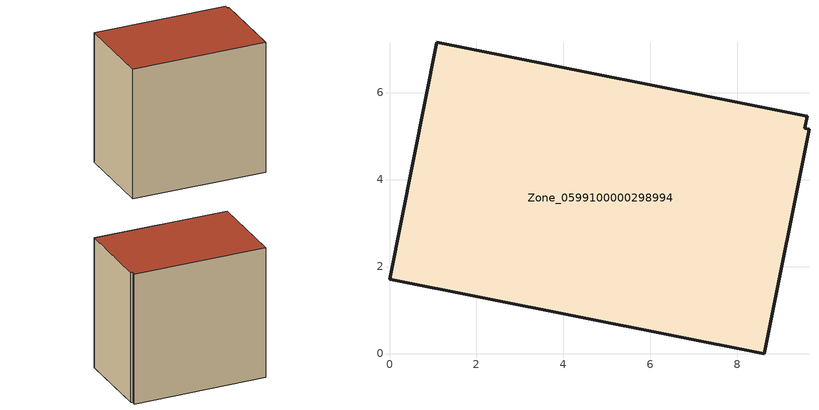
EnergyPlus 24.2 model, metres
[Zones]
Zone_0599100000298994
 floor ground (C_G): 8.62,0 0,1.71 1.08,7.15 9.6,5.46 9.54,5.18 9.64,5.16 z0
 wall outside (C_F): 0,1.71 8.62,0 9.64,5.16 9.54,5.18 9.6,5.46 1.08,7.15 0,1.71 z0:8.67
 roof outside (C_R): 9.6,5.46 1.08,7.15 0,1.71 8.62,0 9.64,5.16 9.54,5.18 z8.67
[BUILDING]
Pand.0599100000298994: North Axis=0; Terrain=City; Loads Convergence Tolerance Value=0.04; Temperature Convergence Tolerance Value=0.4; Solar Distribution=FullExterior; Maximum Number of Warmup Days=25; Minimum Number of Warmup Days=1
[Site:Location]
Rotterdam.The.Hague.AP_ZH_NLD Design_Conditions: Latitude=51.96; Longitude=4.45; Time Zone=1; Elevation=-4.5
[SITE:GROUNDTEMPERATURE:BUILDINGSURFACE]
18, 18, 18, 18, 18, 18, 18, 18, 18, 18, 18, 18
[MATERIAL] Thermal Absorptance=0.9; Solar Absorptance=0.7; Visible Absorptance=0.7
Name | Roughness | Thickness | Conductivity | Density | Specific Heat
G.TC.1975-1991 | MediumSmooth | 0.15 | 0.288461 | 540 | 1210
F.TC.1975-1991 | Rough | 0.3 | 0.230769 | 1920 | 840
R.TC.1975-1991 | MediumRough | 0.2 | 0.153846 | 1500 | 1000
[CONSTRUCTION]
C_G: G.TC.1975-1991
C_F: F.TC.1975-1991
C_R: R.TC.1975-1991
[ZONE]
Zone_0599100000298994: Type=1; Multiplier=1; Ceiling Height=Autocalculate; Volume=Autocalculate; Floor Area=autocalculate; Part of Total Floor Area=Yes
[ZONEINFILTRATION:DESIGNFLOWRATE]
Infil_Zone_0599100000298994: Zone or ZoneList or Space or SpaceList=Zone_0599100000298994; Schedule=AlwaysOn; Design Flow Rate Calculation Method=Flow/Area; Flow Rate per Floor Area=0.003; Constant Term Coefficient=1; Temperature Term Coefficient=0; Velocity Term Coefficient=0; Velocity Squared Term Coefficient=0
[HVACTEMPLATE:ZONE:IDEALLOADSAIRSYSTEM]
Zone_0599100000298994: Maximum Heating Supply Air Temperature=50; Minimum Cooling Supply Air Temperature=13; Maximum Heating Supply Air Humidity Ratio=0.0156; Minimum Cooling Supply Air Humidity Ratio=0.0077; Heating Limit=NoLimit; Cooling Limit=NoLimit; Dehumidification Control Type=ConstantSensibleHeatRatio; Cooling Sensible Heat Ratio=0.7; Dehumidification Setpoint=60; Humidification Control Type=None; Humidification Setpoint=30; Outdoor Air Method=None; Outdoor Air Flow Rate per Person=0.00944; Outdoor Air Flow Rate per Zone Floor Area=0; Outdoor Air Flow Rate per Zone=0; Demand Controlled Ventilation Type=None; Outdoor Air Economizer Type=NoEconomizer; Heat Recovery Type=None; Sensible Heat Recovery Effectiveness=0.7; Latent Heat Recovery Effectiveness=0.65
[ZONECONTROL:THERMOSTAT]
ThermostatControl_Zone_0599100000298994: Zone or ZoneList=Zone_0599100000298994; Control Type Schedule=DualSetpointControlType; Control 1=Thermostat_Zone_0599100000298994; Temperature Difference Between Cutout And Setpoint=0
[THERMOSTATSETPOINT:DUALSETPOINT]
Thermostat_Zone_0599100000298994: Heating Setpoint Temperature Schedule=HeatingSetpoint_Zone_0599100000298994; Cooling Setpoint Temperature Schedule=CoolingSetpoint_Zone_0599100000298994
[SCHEDULE:COMPACT]
HeatingSetpoint_Zone_0599100000298994: Through: 12/31, For: AllDays, Until: 24:00, 21
CoolingSetpoint_Zone_0599100000298994: Through: 12/31, For: AllDays, Until: 24:00, 24
DualSetpointControlType: Through: 12/31, For: AllDays, Until: 24:00, 4
AlwaysOn: Through: 12/31, For: AllDays, Until: 24:00, 1
